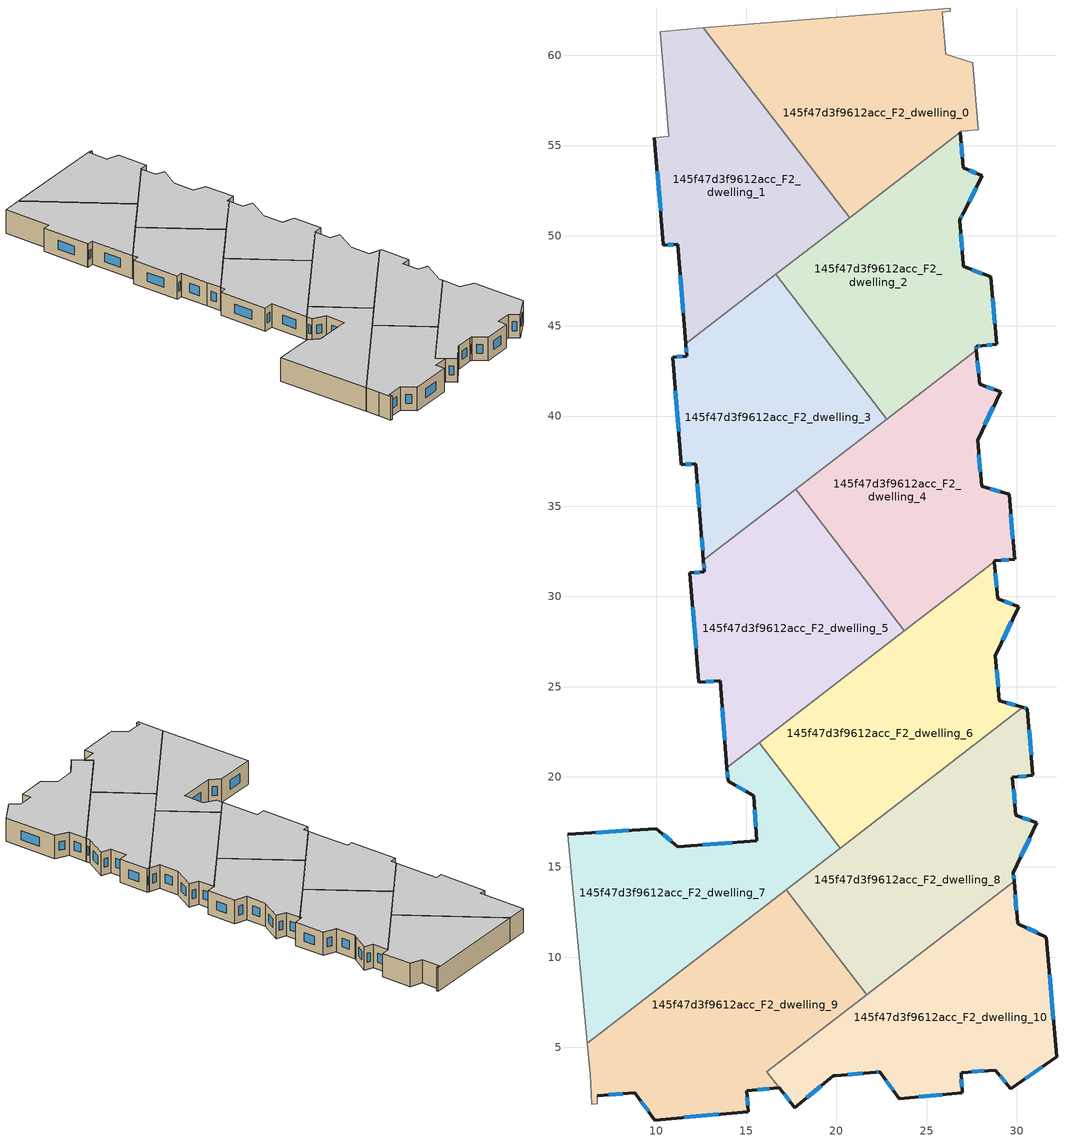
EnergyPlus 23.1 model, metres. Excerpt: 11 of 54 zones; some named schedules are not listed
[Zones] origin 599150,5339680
145f47d3f9612acc_F2_dwelling_0
 floor to 145f47d3f9612acc_F1_dwelling_0 (EU_floor_Construction): 26.32,62.43 25.88,62.4 26.07,60.07 27.56,59.59 27.87,55.88 26.94,55.8 26.85,55.79 26.86,55.73 20.73,51.01 12.63,61.52 26.3,62.62 z6
 wall adiabatic (EU_wall_Construction): 26.86,55.73 26.85,55.79 26.94,55.8 27.87,55.88 27.56,59.59 26.07,60.07 25.88,62.4 26.32,62.43 26.3,62.62 12.63,61.52 z6:9
 wall to 145f47d3f9612acc_F2_dwelling_1 (EU_wall_Construction): 12.63,61.52 20.73,51.01 z6:9
 wall to 145f47d3f9612acc_F2_dwelling_2 (EU_wall_Construction): 20.73,51.01 26.86,55.73 z6:9
 ceiling to 145f47d3f9612acc_F3_dwelling_0 (EU_floor_Construction): 26.86,55.73 26.85,55.79 26.94,55.8 27.87,55.88 27.56,59.59 26.07,60.07 25.88,62.4 26.32,62.43 26.3,62.62 12.63,61.52 20.73,51.01 z9
145f47d3f9612acc_F2_dwelling_1
 floor to 145f47d3f9612acc_F1_dwelling_1 (EU_floor_Construction): 12.63,61.52 20.73,51.01 11.64,44.01 11.19,49.53 10.4,49.47 10.4,49.51 9.91,55.44 10.71,55.5 10.23,61.32 z6
 wall outside (EU_wall_Construction): 9.91,55.44 10.4,49.51 10.4,49.47 11.19,49.53 11.64,44.01 z6:9
 wall adiabatic (EU_wall_Construction): 12.63,61.52 10.23,61.32 10.71,55.5 9.91,55.44 z6:9
 wall to 145f47d3f9612acc_F2_dwelling_3 (EU_wall_Construction): 11.64,44.01 16.63,47.85 z6:9
 wall to 145f47d3f9612acc_F2_dwelling_2 (EU_wall_Construction): 16.63,47.85 20.73,51.01 z6:9
 window (EU_Window_Construction): 11.33,47.8 11.5,45.74 / 10.65,49.49 10.94,49.51 / 10.06,53.58 10.25,51.37 z6.94:8.06
 ceiling to 145f47d3f9612acc_F3_dwelling_1 (EU_floor_Construction): 20.73,51.01 12.63,61.52 10.23,61.32 10.71,55.5 9.91,55.44 10.4,49.51 10.4,49.47 11.19,49.53 11.64,44.01 z9
145f47d3f9612acc_F2_dwelling_10
 floor to 145f47d3f9612acc_F1_dwelling_10 (EU_floor_Construction): 29.85,14.21 30.04,11.85 31.65,11.11 32.2,4.48 29.66,2.71 28.8,3.74 26.91,3.6 26.96,2.47 23.48,2.16 22.39,3.64 22.17,3.62 19.92,3.43 19.82,3.42 17.69,1.65 16.15,3.65 z6
 wall outside (EU_wall_Construction): 16.82,2.77 17.69,1.65 19.82,3.42 19.92,3.43 22.17,3.62 22.39,3.64 23.48,2.16 26.96,2.47 26.91,3.6 28.8,3.74 29.66,2.71 32.2,4.48 31.65,11.11 30.04,11.85 29.85,14.21 z6:9
 wall to 145f47d3f9612acc_F2_dwelling_8 (EU_wall_Construction): 29.85,14.21 21.69,7.93 z6:9
 wall to 145f47d3f9612acc_F2_dwelling_9 (EU_wall_Construction): 16.15,3.65 16.82,2.77 / 21.69,7.93 16.15,3.66 z6:9
 window (EU_Window_Construction): 29.98,12.59 29.91,13.47 / 31.14,11.34 30.55,11.62 / 32.03,6.56 31.82,9.03 / 30.46,3.26 31.41,3.93 / 29.07,3.41 29.39,3.03 / 27.5,3.64 28.21,3.69 / 26.95,2.82 26.93,3.24 / 24.57,2.26 25.87,2.37 / 22.73,3.18 23.14,2.63 / 22.24,3.63 22.32,3.64 / 20.63,3.49 21.46,3.56 / 18.36,2.21 19.16,2.87 / 17.1,2.42 17.42,2 z6.94:8.06
 ceiling to 145f47d3f9612acc_F3_dwelling_10 (EU_floor_Construction): 29.66,2.71 32.2,4.48 31.65,11.11 30.04,11.85 29.85,14.21 16.15,3.65 17.69,1.65 19.82,3.42 19.92,3.43 22.17,3.62 22.39,3.64 23.48,2.16 26.96,2.47 26.91,3.6 28.8,3.74 z9
145f47d3f9612acc_F2_dwelling_2
 floor to 145f47d3f9612acc_F1_dwelling_2 (EU_floor_Construction): 26.86,55.73 27.03,53.76 28.09,53.32 27.02,51.24 26.84,50.89 26.83,50.86 27.03,48.43 27.04,48.31 28.56,47.71 28.88,43.98 28.08,43.9 27.74,43.87 27.76,43.66 22.8,39.84 16.63,47.85 z6
 wall outside (EU_wall_Construction): 27.76,43.66 27.74,43.87 28.08,43.9 28.88,43.98 28.56,47.71 27.04,48.31 27.03,48.43 26.83,50.86 26.84,50.89 27.02,51.24 28.09,53.32 27.03,53.76 26.86,55.73 z6:9
 wall to 145f47d3f9612acc_F2_dwelling_3 (EU_wall_Construction): 16.63,47.85 22.8,39.84 z6:9
 wall to 145f47d3f9612acc_F2_dwelling_4 (EU_wall_Construction): 22.8,39.84 27.76,43.66 z6:9
 window (EU_Window_Construction): 27.76,53.46 27.36,53.62 / 27.36,51.89 27.76,52.67 / 26.9,51 26.97,51.13 / 26.96,49.19 26.89,50.09 / 28.08,47.9 27.52,48.12 / 28.78,45.15 28.66,46.54 / 28.33,43.93 28.63,43.95 / 27.85,43.88 27.97,43.89 / 27.76,43.73 27.75,43.81 / 26.97,54.38 26.91,55.11 z6.94:8.06
 ceiling to 145f47d3f9612acc_F3_dwelling_2 (EU_floor_Construction): 27.76,43.66 27.74,43.87 28.08,43.9 28.88,43.98 28.56,47.71 27.04,48.31 27.03,48.43 26.83,50.86 26.84,50.89 27.02,51.24 28.09,53.32 27.03,53.76 26.86,55.73 16.63,47.85 22.8,39.84 z9
145f47d3f9612acc_F2_dwelling_3
 floor to 145f47d3f9612acc_F1_dwelling_3 (EU_floor_Construction): 16.63,47.85 22.8,39.84 12.63,32 12.47,33.83 12.19,37.36 11.4,37.3 10.91,43.27 11.7,43.33 11.64,44.01 z6
 wall outside (EU_wall_Construction): 11.64,44.01 11.7,43.33 10.91,43.27 11.4,37.3 12.19,37.36 12.47,33.83 12.63,32 z6:9
 wall to 145f47d3f9612acc_F2_dwelling_5 (EU_wall_Construction): 12.63,32 17.73,35.93 z6:9
 wall to 145f47d3f9612acc_F2_dwelling_4 (EU_wall_Construction): 17.73,35.93 22.8,39.84 z6:9
 window (EU_Window_Construction): 11.45,43.31 11.16,43.29 / 11.66,43.8 11.68,43.54 / 12.52,33.25 12.58,32.57 / 12.28,36.25 12.39,34.93 / 11.65,37.32 11.94,37.34 / 11.06,41.4 11.24,39.17 z6.94:8.06
 ceiling to 145f47d3f9612acc_F3_dwelling_3 (EU_floor_Construction): 22.8,39.84 16.63,47.85 11.64,44.01 11.7,43.33 10.91,43.27 11.4,37.3 12.19,37.36 12.47,33.83 12.63,32 z9
145f47d3f9612acc_F2_dwelling_4
 floor to 145f47d3f9612acc_F1_dwelling_4 (EU_floor_Construction): 27.76,43.66 27.94,41.77 29.1,41.35 27.83,38.67 28.04,36.11 29.58,35.68 29.88,32.07 28.8,31.97 28.75,31.96 28.75,31.93 23.77,28.1 17.73,35.93 z6
 wall outside (EU_wall_Construction): 28.75,31.93 28.75,31.96 28.8,31.97 29.88,32.07 29.58,35.68 28.04,36.11 27.83,38.67 29.1,41.35 27.94,41.77 27.76,43.66 z6:9
 wall to 145f47d3f9612acc_F2_dwelling_5 (EU_wall_Construction): 17.73,35.93 23.77,28.1 z6:9
 wall to 145f47d3f9612acc_F2_dwelling_6 (EU_wall_Construction): 23.77,28.1 28.75,31.93 z6:9
 window (EU_Window_Construction): 28.73,41.48 28.3,41.64 / 28.23,39.51 28.7,40.51 / 27.98,36.91 27.9,37.87 / 29.1,35.81 28.52,35.97 / 29.78,33.2 29.67,34.55 / 29.14,32 29.54,32.04 / 27.88,42.36 27.82,43.07 z6.94:8.06
 ceiling to 145f47d3f9612acc_F3_dwelling_4 (EU_floor_Construction): 29.88,32.07 29.58,35.68 28.04,36.11 27.83,38.67 29.1,41.35 27.94,41.77 27.76,43.66 17.73,35.93 23.77,28.1 28.75,31.93 28.75,31.96 28.8,31.97 z9
145f47d3f9612acc_F2_dwelling_5
 floor to 145f47d3f9612acc_F1_dwelling_5 (EU_floor_Construction): 17.73,35.93 23.77,28.1 13.93,20.51 13.56,25.33 12.38,25.24 11.88,31.3 12.68,31.37 12.63,32 z6
 wall outside (EU_wall_Construction): 12.63,32 12.68,31.37 11.88,31.3 12.38,25.24 13.56,25.33 13.93,20.51 z6:9
 wall to 145f47d3f9612acc_F2_dwelling_7 (EU_wall_Construction): 13.93,20.51 15.71,21.89 z6:9
 wall to 145f47d3f9612acc_F2_dwelling_6 (EU_wall_Construction): 15.71,21.89 23.77,28.1 z6:9
 window (EU_Window_Construction): 12.64,31.8 12.66,31.57 / 13.68,23.82 13.82,22.02 / 12.75,25.26 13.19,25.3 / 12.03,29.4 12.22,27.14 / 12.43,31.35 12.13,31.33 z6.94:8.06
 ceiling to 145f47d3f9612acc_F3_dwelling_5 (EU_floor_Construction): 23.77,28.1 17.73,35.93 12.63,32 12.68,31.37 11.88,31.3 12.38,25.24 13.56,25.33 13.93,20.51 z9
145f47d3f9612acc_F2_dwelling_6
 floor to 145f47d3f9612acc_F1_dwelling_6 (EU_floor_Construction): 28.75,31.93 28.94,29.87 30.1,29.44 28.82,26.71 29.02,24.21 30.33,23.84 20.21,16.05 15.71,21.89 z6
 wall outside (EU_wall_Construction): 30.33,23.84 29.02,24.21 28.82,26.71 30.1,29.44 28.94,29.87 28.75,31.93 z6:9
 wall to 145f47d3f9612acc_F2_dwelling_7 (EU_wall_Construction): 15.71,21.89 20.21,16.05 z6:9
 wall to 145f47d3f9612acc_F2_dwelling_8 (EU_wall_Construction): 20.21,16.05 30.33,23.84 z6:9
 window (EU_Window_Construction): 29.74,29.57 29.3,29.73 / 29.22,27.57 29.7,28.59 / 28.96,24.99 28.88,25.93 / 29.92,23.96 29.43,24.09 / 28.88,30.51 28.81,31.28 z6.94:8.06
 ceiling to 145f47d3f9612acc_F3_dwelling_6 (EU_floor_Construction): 30.33,23.84 29.02,24.21 28.82,26.71 30.1,29.44 28.94,29.87 28.75,31.93 15.71,21.89 20.21,16.05 z9
145f47d3f9612acc_F2_dwelling_7
 floor to 145f47d3f9612acc_F1_dwelling_7 (EU_floor_Construction): 15.71,21.89 20.21,16.05 6.18,5.24 5.11,16.81 10.02,17.12 11.21,16.13 15.59,16.46 15.42,18.95 13.99,19.74 13.93,20.51 z6
 wall outside (EU_wall_Construction): 13.93,20.51 13.99,19.74 15.42,18.95 15.59,16.46 11.21,16.13 10.02,17.12 5.11,16.81 z6:9
 wall adiabatic (EU_wall_Construction): 5.11,16.81 6.18,5.24 z6:9
 wall to 145f47d3f9612acc_F2_dwelling_9 (EU_wall_Construction): 6.18,5.24 17.21,13.74 z6:9
 wall to 145f47d3f9612acc_F2_dwelling_8 (EU_wall_Construction): 17.21,13.74 20.21,16.05 z6:9
 window (EU_Window_Construction): 15.48,18.17 15.54,17.24 / 14.44,19.49 14.97,19.2 / 13.95,20.27 13.97,19.98 / 8.48,17.03 6.65,16.91 / 10.84,16.44 10.39,16.81 / 14.22,16.36 12.58,16.23 z6.94:8.06
 ceiling to 145f47d3f9612acc_F3_dwelling_7 (EU_floor_Construction): 20.21,16.05 15.71,21.89 13.93,20.51 13.99,19.74 15.42,18.95 15.59,16.46 11.21,16.13 10.02,17.12 5.11,16.81 6.18,5.24 z9
145f47d3f9612acc_F2_dwelling_8
 floor to 145f47d3f9612acc_F1_dwelling_8 (EU_floor_Construction): 30.58,23.77 30.89,20.08 29.76,19.97 29.95,17.87 31.11,17.45 29.81,14.69 29.85,14.21 21.69,7.93 17.21,13.74 30.33,23.84 z6
 wall outside (EU_wall_Construction): 29.85,14.21 29.81,14.69 31.11,17.45 29.95,17.87 29.76,19.97 30.89,20.08 30.58,23.77 30.33,23.84 z6:9
 wall to 145f47d3f9612acc_F2_dwelling_9 (EU_wall_Construction): 17.21,13.74 21.69,7.93 z6:9
 window (EU_Window_Construction): 30.5,23.8 30.41,23.82 / 30.79,21.23 30.68,22.61 / 30.11,20 30.54,20.04 / 29.89,18.53 29.82,19.31 / 30.75,17.58 30.31,17.74 / 30.22,15.56 30.7,16.58 / 29.84,14.36 29.82,14.54 z6.94:8.06
 ceiling to 145f47d3f9612acc_F3_dwelling_8 (EU_floor_Construction): 29.85,14.21 29.81,14.69 31.11,17.45 29.95,17.87 29.76,19.97 30.89,20.08 30.58,23.77 30.33,23.84 17.21,13.74 21.69,7.93 z9
145f47d3f9612acc_F2_dwelling_9
 floor to 145f47d3f9612acc_F1_dwelling_9 (EU_floor_Construction): 17.21,13.74 21.69,7.93 16.15,3.65 16.82,2.77 15.04,2.59 15.1,1.43 9.93,0.97 8.81,2.49 6.73,2.31 6.73,1.88 6.44,1.85 6.34,3.5 6.18,5.24 z6
 wall outside (EU_wall_Construction): 6.73,2.31 8.81,2.49 9.93,0.97 15.1,1.43 15.04,2.59 16.82,2.77 z6:9
 wall adiabatic (EU_wall_Construction): 6.18,5.24 6.34,3.5 6.44,1.85 6.73,1.88 6.73,2.31 z6:9
 window (EU_Window_Construction): 9.16,2.01 9.58,1.45 / 7.39,2.37 8.16,2.43 / 15.6,2.65 16.26,2.72 / 15.08,1.79 15.06,2.23 / 11.55,1.11 13.48,1.28 z6.94:8.06
 ceiling to 145f47d3f9612acc_F3_dwelling_9 (EU_floor_Construction): 16.82,2.77 16.15,3.65 21.69,7.93 17.21,13.74 6.18,5.24 6.34,3.5 6.44,1.85 6.73,1.88 6.73,2.31 8.81,2.49 9.93,0.97 15.1,1.43 15.04,2.59 z9
[Building]
EU S2 Campaign: North Axis=0; Terrain=City; Solar Distribution=FullExterior
[Site:Location]
Vienna: Latitude=48; Longitude=16.5; Time Zone=1; Elevation=183
[SizingPeriod:WeatherFileDays]
AnnualSizingPeriod: Begin Month=1; Begin Day of Month=1; End Month=12; End Day of Month=31; Day of Week for Start Day=Monday; Use Weather File Daylight Saving Period=No; Use Weather File Rain and Snow Indicators=No
[MATERIAL]
EU_InternalMass_Material: Roughness=MediumRough; Thickness=0.1; Conductivity=1; Density=1800; Specific Heat=900; Thermal Absorptance=0.9; Solar Absorptance=0.7; Visible Absorptance=0.7
[MATERIAL:NOMASS] Roughness=MediumRough; Thermal Absorptance=0.9; Solar Absorptance=0.7; Visible Absorptance=0.7
Name | Thermal Resistance
EU_wall_NoMass | 0.914258
EU_floor_NoMass | 1.09711
[WINDOWMATERIAL:SIMPLEGLAZINGSYSTEM]
EU_Window_SimpleGlazing: UFactor=2.09642; Solar Heat Gain Coefficient=0.65; Visible Transmittance=0.65
[CONSTRUCTION]
EU_wall_Construction: EU_wall_NoMass
EU_floor_Construction: EU_floor_NoMass
EU_Window_Construction: EU_Window_SimpleGlazing
EU_InternalMass_Construction: EU_InternalMass_Material
[ZONE] Type=1; Multiplier=1; Ceiling Height=autocalculate; Floor Area=autocalculate; Part of Total Floor Area=Yes
Name | Volume
145f47d3f9612acc_F2_dwelling_0 | 305.136
145f47d3f9612acc_F2_dwelling_1 | 305.161
145f47d3f9612acc_F2_dwelling_10 | 297.552
145f47d3f9612acc_F2_dwelling_2 | 304.622
145f47d3f9612acc_F2_dwelling_3 | 304.585
145f47d3f9612acc_F2_dwelling_4 | 295.463
145f47d3f9612acc_F2_dwelling_5 | 295.446
145f47d3f9612acc_F2_dwelling_6 | 313.637
145f47d3f9612acc_F2_dwelling_7 | 313.692
145f47d3f9612acc_F2_dwelling_8 | 304.717
145f47d3f9612acc_F2_dwelling_9 | 311.864
[INTERNALMASS] Construction=EU_InternalMass_Construction
Name | Zone or ZoneList | Surface Area
145f47d3f9612acc_F2_dwelling_0_EU_InternalMass | 145f47d3f9612acc_F2_dwelling_0 | 101.713
145f47d3f9612acc_F2_dwelling_1_EU_InternalMass | 145f47d3f9612acc_F2_dwelling_1 | 101.72
145f47d3f9612acc_F2_dwelling_2_EU_InternalMass | 145f47d3f9612acc_F2_dwelling_2 | 101.541
145f47d3f9612acc_F2_dwelling_3_EU_InternalMass | 145f47d3f9612acc_F2_dwelling_3 | 101.528
145f47d3f9612acc_F2_dwelling_4_EU_InternalMass | 145f47d3f9612acc_F2_dwelling_4 | 98.4874
145f47d3f9612acc_F2_dwelling_5_EU_InternalMass | 145f47d3f9612acc_F2_dwelling_5 | 98.4827
145f47d3f9612acc_F2_dwelling_6_EU_InternalMass | 145f47d3f9612acc_F2_dwelling_6 | 104.545
145f47d3f9612acc_F2_dwelling_7_EU_InternalMass | 145f47d3f9612acc_F2_dwelling_7 | 104.563
145f47d3f9612acc_F2_dwelling_8_EU_InternalMass | 145f47d3f9612acc_F2_dwelling_8 | 101.573
145f47d3f9612acc_F2_dwelling_9_EU_InternalMass | 145f47d3f9612acc_F2_dwelling_9 | 103.953
145f47d3f9612acc_F2_dwelling_10_EU_InternalMass | 145f47d3f9612acc_F2_dwelling_10 | 99.1838
[OTHEREQUIPMENT] Fuel Type=Electricity; Design Level Calculation Method=Watts/Area; Power per Zone Floor Area=1; Fraction Latent=0; Fraction Radiant=0; Fraction Lost=0; Carbon Dioxide Generation Rate=0; EndUse Subcategory=EU_Step8_InternalGains
Name | Zone or ZoneList or Space or SpaceList | Schedule
EU_Step8_InternalGain_145f47d3f9612acc_F2_dwelling_0_f000 | 145f47d3f9612acc_F2_dwelling_0 | EU_Step8_GainSchedule_145f47d3f9612acc_F2_dwelling_0_f000
EU_Step8_InternalGain_145f47d3f9612acc_F2_dwelling_1_f000 | 145f47d3f9612acc_F2_dwelling_1 | EU_Step8_GainSchedule_145f47d3f9612acc_F2_dwelling_1_f000
EU_Step8_InternalGain_145f47d3f9612acc_F2_dwelling_2_f000 | 145f47d3f9612acc_F2_dwelling_2 | EU_Step8_GainSchedule_145f47d3f9612acc_F2_dwelling_2_f000
EU_Step8_InternalGain_145f47d3f9612acc_F2_dwelling_3_f000 | 145f47d3f9612acc_F2_dwelling_3 | EU_Step8_GainSchedule_145f47d3f9612acc_F2_dwelling_3_f000
EU_Step8_InternalGain_145f47d3f9612acc_F2_dwelling_4_f000 | 145f47d3f9612acc_F2_dwelling_4 | EU_Step8_GainSchedule_145f47d3f9612acc_F2_dwelling_4_f000
EU_Step8_InternalGain_145f47d3f9612acc_F2_dwelling_5_f000 | 145f47d3f9612acc_F2_dwelling_5 | EU_Step8_GainSchedule_145f47d3f9612acc_F2_dwelling_5_f000
EU_Step8_InternalGain_145f47d3f9612acc_F2_dwelling_6_f000 | 145f47d3f9612acc_F2_dwelling_6 | EU_Step8_GainSchedule_145f47d3f9612acc_F2_dwelling_6_f000
EU_Step8_InternalGain_145f47d3f9612acc_F2_dwelling_7_f000 | 145f47d3f9612acc_F2_dwelling_7 | EU_Step8_GainSchedule_145f47d3f9612acc_F2_dwelling_7_f000
EU_Step8_InternalGain_145f47d3f9612acc_F2_dwelling_8_f000 | 145f47d3f9612acc_F2_dwelling_8 | EU_Step8_GainSchedule_145f47d3f9612acc_F2_dwelling_8_f000
EU_Step8_InternalGain_145f47d3f9612acc_F2_dwelling_9_f000 | 145f47d3f9612acc_F2_dwelling_9 | EU_Step8_GainSchedule_145f47d3f9612acc_F2_dwelling_9_f000
EU_Step8_InternalGain_145f47d3f9612acc_F2_dwelling_10_f000 | 145f47d3f9612acc_F2_dwelling_10 | EU_Step8_GainSchedule_145f47d3f9612acc_F2_dwelling_10_f000
[ZONEVENTILATION:DESIGNFLOWRATE] Schedule=EU_AlwaysOn; Design Flow Rate Calculation Method=AirChanges/Hour; Air Changes per Hour=0.546891; Ventilation Type=Natural; Fan Pressure Rise=0; Fan Total Efficiency=1; Constant Term Coefficient=1; Temperature Term Coefficient=0; Velocity Term Coefficient=0; Velocity Squared Term Coefficient=0; Minimum Indoor Temperature=-100; Maximum Indoor Temperature=100; Delta Temperature=-100; Minimum Outdoor Temperature=-100; Maximum Outdoor Temperature=100; Maximum Wind Speed=40
Name | Zone or ZoneList or Space or SpaceList
EU_ConstantAir_145f47d3f9612acc_F2_dwelling_0 | 145f47d3f9612acc_F2_dwelling_0
EU_ConstantAir_145f47d3f9612acc_F2_dwelling_1 | 145f47d3f9612acc_F2_dwelling_1
EU_ConstantAir_145f47d3f9612acc_F2_dwelling_2 | 145f47d3f9612acc_F2_dwelling_2
EU_ConstantAir_145f47d3f9612acc_F2_dwelling_3 | 145f47d3f9612acc_F2_dwelling_3
EU_ConstantAir_145f47d3f9612acc_F2_dwelling_4 | 145f47d3f9612acc_F2_dwelling_4
EU_ConstantAir_145f47d3f9612acc_F2_dwelling_5 | 145f47d3f9612acc_F2_dwelling_5
EU_ConstantAir_145f47d3f9612acc_F2_dwelling_6 | 145f47d3f9612acc_F2_dwelling_6
EU_ConstantAir_145f47d3f9612acc_F2_dwelling_7 | 145f47d3f9612acc_F2_dwelling_7
EU_ConstantAir_145f47d3f9612acc_F2_dwelling_8 | 145f47d3f9612acc_F2_dwelling_8
EU_ConstantAir_145f47d3f9612acc_F2_dwelling_9 | 145f47d3f9612acc_F2_dwelling_9
EU_ConstantAir_145f47d3f9612acc_F2_dwelling_10 | 145f47d3f9612acc_F2_dwelling_10
[HVACTEMPLATE:ZONE:IDEALLOADSAIRSYSTEM] System Availability Schedule=EU_AlwaysOn; Maximum Heating Supply Air Temperature=50; Minimum Cooling Supply Air Temperature=13; Maximum Heating Supply Air Humidity Ratio=0.0156; Minimum Cooling Supply Air Humidity Ratio=0.0077; Heating Limit=NoLimit; Cooling Limit=NoLimit; Heating Availability Schedule=EU_AlwaysOn; Cooling Availability Schedule=EU_CoolingOff; Dehumidification Control Type=ConstantSensibleHeatRatio; Cooling Sensible Heat Ratio=0.7; Dehumidification Setpoint=60; Humidification Control Type=None; Humidification Setpoint=30; Outdoor Air Method=None; Outdoor Air Flow Rate per Person=0.00944; Outdoor Air Flow Rate per Zone Floor Area=0; Outdoor Air Flow Rate per Zone=0; Demand Controlled Ventilation Type=None; Outdoor Air Economizer Type=NoEconomizer; Heat Recovery Type=None; Sensible Heat Recovery Effectiveness=0.7; Latent Heat Recovery Effectiveness=0.65
Name | Template Thermostat
145f47d3f9612acc_F2_dwelling_0 | EU_HeatOnly_145f47d3f9612acc_F2_dwelling_0
145f47d3f9612acc_F2_dwelling_1 | EU_HeatOnly_145f47d3f9612acc_F2_dwelling_1
145f47d3f9612acc_F2_dwelling_2 | EU_HeatOnly_145f47d3f9612acc_F2_dwelling_2
145f47d3f9612acc_F2_dwelling_3 | EU_HeatOnly_145f47d3f9612acc_F2_dwelling_3
145f47d3f9612acc_F2_dwelling_4 | EU_HeatOnly_145f47d3f9612acc_F2_dwelling_4
145f47d3f9612acc_F2_dwelling_5 | EU_HeatOnly_145f47d3f9612acc_F2_dwelling_5
145f47d3f9612acc_F2_dwelling_6 | EU_HeatOnly_145f47d3f9612acc_F2_dwelling_6
145f47d3f9612acc_F2_dwelling_7 | EU_HeatOnly_145f47d3f9612acc_F2_dwelling_7
